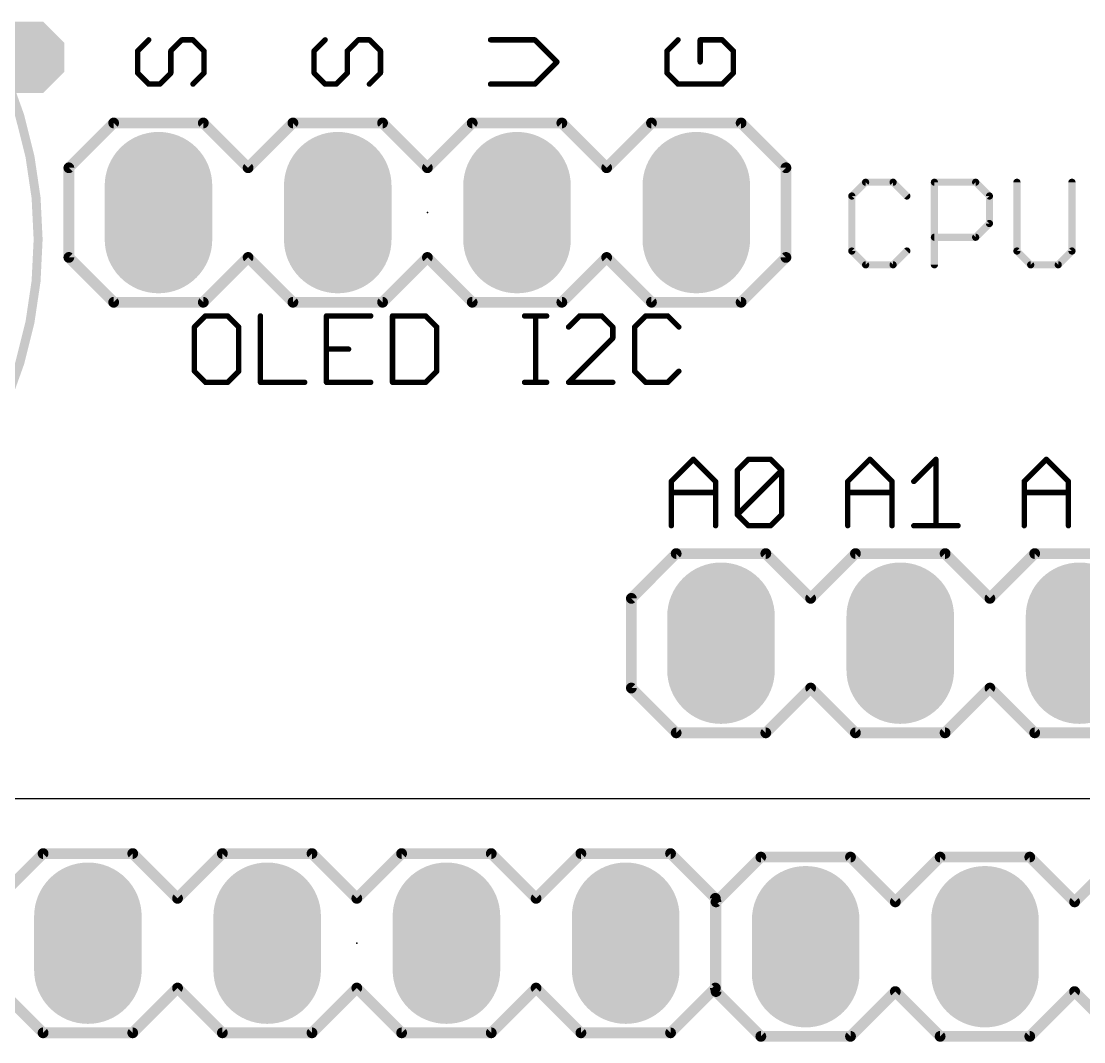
# Model space of a CAD drawing. Extents: x -10 to 70, y -21 to 116.
# Drawn here: x 19.4 to 34.45, y 47.05 to 61.51 of the extents above; entities that cross this region are included whole.
import ezdxf

# ---------------------------------------------------------------- set-up
doc = ezdxf.new("R2010")
doc.units = 0
for name, color, linetype in [('17', 82, 'CONTINUOUS'), ('18', 82, 'CONTINUOUS'), ('21', 253, 'CONTINUOUS'), ('23', 7, 'CONTINUOUS')]:
    doc.layers.add(name, color=color, linetype=linetype)

# ---------------------------------------------------------------- blocks, each defined once
blk = doc.blocks.new('LONGP50')
at = {"const_width": 1}
blk.add_lwpolyline([(-0.25, 0), (0.25, 0)], dxfattribs=at)
at = {"const_width": 0.5}
for points in [[(-0.25, 0.25, 1), (-0.25, -0.25)], [(0.25, -0.25, 1), (0.25, 0.25)]]:
    blk.add_lwpolyline(points, format="xyb", dxfattribs=at)
blk = doc.blocks.new('OCTAGONV')
at = {"const_width": 0.5}
blk.add_lwpolyline([(-0.25, -0.1036), (-0.25, 0.1036), (-0.1036, 0.25), (0.1036, 0.25), (0.25, 0.1036), (0.25, -0.1036), (0.1036, -0.25), (-0.1036, -0.25), (-0.25, -0.1036), (-0.25, 0.1036)], dxfattribs=at)

msp = doc.modelspace()

# ---------------------------------------------------------------- linework, layer by layer
at = {"layer": '21'}
msp.add_line((0.2, 50.5), (50.2, 50.5), dxfattribs=at)
for points, const_width in [([(13.614, 52.3992, 1), (13.614, 64.4408, 1), (13.614, 52.3992)], 0.127), ([(21.215, 61.2341, 1), (21.1881, 61.2611)], 0.0381), ([(21.6719, 61.2667, 1), (21.6719, 61.2286)], 0.0381), ([(21.6853, 61.2341, 1), (21.6584, 61.2611)], 0.0381), ([(21.8421, 61.2611, 1), (21.8152, 61.2341)], 0.0381), ([(21.8286, 61.2286, 1), (21.8286, 61.2667)], 0.0381), ([(23.715, 61.2341, 1), (23.6881, 61.2611)], 0.0381), ([(24.1719, 61.2667, 1), (24.1719, 61.2286)], 0.0381), ([(24.1853, 61.2341, 1), (24.1584, 61.2611)], 0.0381), ([(24.3421, 61.2611, 1), (24.3152, 61.2341)], 0.0381), ([(24.3286, 61.2286, 1), (24.3286, 61.2667)], 0.0381), ([(26.0448, 61.2667, 1), (26.0448, 61.2286)], 0.0381), ([(26.6853, 61.2611, 1), (26.6584, 61.2341)], 0.0381), ([(26.6719, 61.2286, 1), (26.6719, 61.2667)], 0.0381), ([(28.715, 61.2341, 1), (28.6881, 61.2611)], 0.0381), ([(29.0151, 61.2667, 1), (29.0151, 61.2286)], 0.0381), ([(29.0342, 61.2476, 1), (28.9961, 61.2476)], 0.0381), ([(29.3421, 61.2611, 1), (29.3152, 61.2341)], 0.0381), ([(29.3286, 61.2286, 1), (29.3286, 61.2667)], 0.0381), ([(21.0638, 61.0908, 1), (21.0257, 61.0908)], 0.0381), ([(21.0313, 61.1043, 1), (21.0583, 61.0774)], 0.0381), ([(21.5342, 61.0908, 1), (21.4961, 61.0908)], 0.0381), ([(21.5016, 61.1043, 1), (21.5286, 61.0774)], 0.0381), ([(22.0045, 61.0908, 1), (21.9664, 61.0908)], 0.0381), ([(21.9719, 61.0774, 1), (21.9989, 61.1043)], 0.0381), ([(23.5638, 61.0908, 1), (23.5257, 61.0908)], 0.0381), ([(23.5313, 61.1043, 1), (23.5583, 61.0774)], 0.0381), ([(24.0342, 61.0908, 1), (23.9961, 61.0908)], 0.0381), ([(24.0016, 61.1043, 1), (24.0286, 61.0774)], 0.0381), ([(24.5045, 61.0908, 1), (24.4664, 61.0908)], 0.0381), ([(24.4719, 61.0774, 1), (24.4989, 61.1043)], 0.0381), ([(28.5638, 61.0908, 1), (28.5257, 61.0908)], 0.0381), ([(28.5313, 61.1043, 1), (28.5583, 61.0774)], 0.0381), ([(29.5045, 61.0908, 1), (29.4664, 61.0908)], 0.0381), ([(29.4719, 61.0774, 1), (29.4989, 61.1043)], 0.0381), ([(26.9989, 60.9206, 1), (26.9719, 60.9475)], 0.0381), ([(26.9719, 60.9206, 1), (26.9989, 60.9475)], 0.0381), ([(28.9961, 60.9341, 1), (29.0342, 60.9341)], 0.0381), ([(21.0583, 60.7908, 1), (21.0313, 60.7638)], 0.0381), ([(21.0257, 60.7773, 1), (21.0638, 60.7773)], 0.0381), ([(21.4961, 60.7773, 1), (21.5342, 60.7773)], 0.0381), ([(21.5286, 60.7638, 1), (21.5016, 60.7908)], 0.0381), ([(21.9664, 60.7773, 1), (22.0045, 60.7773)], 0.0381), ([(21.9989, 60.7638, 1), (21.9719, 60.7908)], 0.0381), ([(23.5583, 60.7908, 1), (23.5313, 60.7638)], 0.0381), ([(23.5257, 60.7773, 1), (23.5638, 60.7773)], 0.0381), ([(23.9961, 60.7773, 1), (24.0342, 60.7773)], 0.0381), ([(24.0286, 60.7638, 1), (24.0016, 60.7908)], 0.0381), ([(24.4664, 60.7773, 1), (24.5045, 60.7773)], 0.0381), ([(24.4989, 60.7638, 1), (24.4719, 60.7908)], 0.0381), ([(28.5583, 60.7908, 1), (28.5313, 60.7638)], 0.0381), ([(28.5257, 60.7773, 1), (28.5638, 60.7773)], 0.0381), ([(29.4664, 60.7773, 1), (29.5045, 60.7773)], 0.0381), ([(29.4989, 60.7638, 1), (29.4719, 60.7908)], 0.0381), ([(21.2016, 60.6396, 1), (21.2016, 60.6015)], 0.0381), ([(21.1881, 60.6071, 1), (21.215, 60.634)], 0.0381), ([(21.3449, 60.634, 1), (21.3718, 60.6071)], 0.0381), ([(21.3583, 60.6015, 1), (21.3583, 60.6396)], 0.0381), ([(21.8152, 60.634, 1), (21.8421, 60.6071)], 0.0381), ([(23.7016, 60.6396, 1), (23.7016, 60.6015)], 0.0381), ([(23.6881, 60.6071, 1), (23.715, 60.634)], 0.0381), ([(23.8449, 60.634, 1), (23.8718, 60.6071)], 0.0381), ([(23.8583, 60.6015, 1), (23.8583, 60.6396)], 0.0381), ([(24.3152, 60.634, 1), (24.3421, 60.6071)], 0.0381), ([(26.0448, 60.6396, 1), (26.0448, 60.6015)], 0.0381), ([(26.6584, 60.634, 1), (26.6853, 60.6071)], 0.0381), ([(26.6719, 60.6015, 1), (26.6719, 60.6396)], 0.0381), ([(28.7016, 60.6396, 1), (28.7016, 60.6015)], 0.0381), ([(28.6881, 60.6071, 1), (28.715, 60.634)], 0.0381), ([(29.3152, 60.634, 1), (29.3421, 60.6071)], 0.0381), ([(29.3286, 60.6015, 1), (29.3286, 60.6396)], 0.0381), ([(20.705, 60.1081, 1), (20.705, 60.0319)], 0.0762), ([(20.7319, 60.0431, 1), (20.6781, 60.0969)], 0.0762), ([(22.0019, 60.0969, 1), (21.9481, 60.0431)], 0.0762), ([(21.975, 60.0319, 1), (21.975, 60.1081)], 0.0762), ([(23.245, 60.1081, 1), (23.245, 60.0319)], 0.0762), ([(23.2719, 60.0431, 1), (23.2181, 60.0969)], 0.0762), ([(24.5419, 60.0969, 1), (24.4881, 60.0431)], 0.0762), ([(24.515, 60.0319, 1), (24.515, 60.1081)], 0.0762), ([(25.785, 60.1081, 1), (25.785, 60.0319)], 0.0762), ([(25.8119, 60.0431, 1), (25.7581, 60.0969)], 0.0762), ([(27.0819, 60.0969, 1), (27.0281, 60.0431)], 0.0762), ([(27.055, 60.0319, 1), (27.055, 60.1081)], 0.0762), ([(28.325, 60.1081, 1), (28.325, 60.0319)], 0.0762), ([(28.3519, 60.0431, 1), (28.2981, 60.0969)], 0.0762), ([(29.6219, 60.0969, 1), (29.5681, 60.0431)], 0.0762), ([(29.595, 60.0319, 1), (29.595, 60.1081)], 0.0762), ([(20.1081, 59.435, 1), (20.0319, 59.435)], 0.0762), ([(20.0431, 59.4619, 1), (20.0969, 59.4081)], 0.0762), ([(22.5831, 59.4619, 1), (22.6369, 59.4081)], 0.0762), ([(22.5831, 59.4081, 1), (22.6369, 59.4619)], 0.0762), ([(25.1231, 59.4619, 1), (25.1769, 59.4081)], 0.0762), ([(25.1231, 59.4081, 1), (25.1769, 59.4619)], 0.0762), ([(27.6631, 59.4619, 1), (27.7169, 59.4081)], 0.0762), ([(27.6631, 59.4081, 1), (27.7169, 59.4619)], 0.0762), ([(30.2681, 59.435, 1), (30.1919, 59.435)], 0.0762), ([(30.2031, 59.4081, 1), (30.2569, 59.4619)], 0.0762), ([(31.3592, 59.2556, 1), (31.3592, 59.2048)], 0.0508), ([(31.3772, 59.2122, 1), (31.3412, 59.2482)], 0.0508), ([(31.767, 59.2482, 1), (31.731, 59.2122)], 0.0508), ([(31.749, 59.2048, 1), (31.749, 59.2556)], 0.0508), ([(32.3591, 59.2302, 1), (32.3083, 59.2302)], 0.0508), ([(32.3337, 59.2556, 1), (32.3337, 59.2048)], 0.0508), ([(32.9364, 59.2482, 1), (32.9004, 59.2122)], 0.0508), ([(32.9184, 59.2048, 1), (32.9184, 59.2556)], 0.0508), ([(33.5285, 59.2302, 1), (33.4777, 59.2302)], 0.0508), ([(34.3081, 59.2302, 1), (34.2573, 59.2302)], 0.0508), ([(31.1463, 59.0533, 1), (31.1823, 59.0173)], 0.0508), ([(31.1897, 59.0353, 1), (31.1389, 59.0353)], 0.0508), ([(31.9259, 59.0173, 1), (31.9619, 59.0533)], 0.0508), ([(33.1387, 59.0353, 1), (33.0879, 59.0353)], 0.0508), ([(33.0953, 59.0173, 1), (33.1313, 59.0533)], 0.0508), ([(33.0879, 58.6455, 1), (33.1387, 58.6455)], 0.0508), ([(33.1313, 58.6275, 1), (33.0953, 58.6635)], 0.0508), ([(32.3337, 58.476, 1), (32.3337, 58.4252)], 0.0508), ([(32.9004, 58.4686, 1), (32.9364, 58.4326)], 0.0508), ([(32.9184, 58.4252, 1), (32.9184, 58.476)], 0.0508), ([(31.1823, 58.2737, 1), (31.1463, 58.2377)], 0.0508), ([(31.1389, 58.2557, 1), (31.1897, 58.2557)], 0.0508), ([(31.9619, 58.2377, 1), (31.9259, 58.2737)], 0.0508), ([(33.5211, 58.2737, 1), (33.4851, 58.2377)], 0.0508), ([(33.4777, 58.2557, 1), (33.5285, 58.2557)], 0.0508), ([(34.2573, 58.2557, 1), (34.3081, 58.2557)], 0.0508), ([(34.3007, 58.2377, 1), (34.2647, 58.2737)], 0.0508), ([(20.0319, 58.165, 1), (20.1081, 58.165)], 0.0762), ([(20.0969, 58.1919, 1), (20.0431, 58.1381)], 0.0762), ([(22.6369, 58.1919, 1), (22.5831, 58.1381)], 0.0762), ([(22.6369, 58.1381, 1), (22.5831, 58.1919)], 0.0762), ([(25.1769, 58.1919, 1), (25.1231, 58.1381)], 0.0762), ([(25.1769, 58.1381, 1), (25.1231, 58.1919)], 0.0762), ([(27.7169, 58.1919, 1), (27.6631, 58.1381)], 0.0762), ([(27.7169, 58.1381, 1), (27.6631, 58.1919)], 0.0762), ([(30.1919, 58.165, 1), (30.2681, 58.165)], 0.0762), ([(30.2569, 58.1381, 1), (30.2031, 58.1919)], 0.0762), ([(31.3592, 58.0862, 1), (31.3592, 58.0354)], 0.0508), ([(31.749, 58.0354, 1), (31.749, 58.0862)], 0.0508), ([(33.698, 58.0862, 1), (33.698, 58.0354)], 0.0508), ([(34.0878, 58.0354, 1), (34.0878, 58.0862)], 0.0508), ([(31.3412, 58.0428, 1), (31.3772, 58.0788)], 0.0508), ([(31.731, 58.0788, 1), (31.767, 58.0428)], 0.0508), ([(32.3083, 58.0608, 1), (32.3591, 58.0608)], 0.0508), ([(33.68, 58.0428, 1), (33.716, 58.0788)], 0.0508), ([(34.0698, 58.0788, 1), (34.1058, 58.0428)], 0.0508), ([(20.705, 57.5681, 1), (20.705, 57.4919)], 0.0762), ([(20.6781, 57.5031, 1), (20.7319, 57.5569)], 0.0762), ([(21.9481, 57.5569, 1), (22.0019, 57.5031)], 0.0762), ([(21.975, 57.4919, 1), (21.975, 57.5681)], 0.0762), ([(23.245, 57.5681, 1), (23.245, 57.4919)], 0.0762), ([(23.2181, 57.5031, 1), (23.2719, 57.5569)], 0.0762), ([(24.4881, 57.5569, 1), (24.5419, 57.5031)], 0.0762), ([(24.515, 57.4919, 1), (24.515, 57.5681)], 0.0762), ([(25.785, 57.5681, 1), (25.785, 57.4919)], 0.0762), ([(25.7581, 57.5031, 1), (25.8119, 57.5569)], 0.0762), ([(27.0281, 57.5569, 1), (27.0819, 57.5031)], 0.0762), ([(27.055, 57.4919, 1), (27.055, 57.5681)], 0.0762), ([(28.325, 57.5681, 1), (28.325, 57.4919)], 0.0762), ([(28.2981, 57.5031, 1), (28.3519, 57.5569)], 0.0762), ([(29.5681, 57.5569, 1), (29.6219, 57.5031)], 0.0762), ([(29.595, 57.4919, 1), (29.595, 57.5681)], 0.0762), ([(22.0059, 57.3553, 1), (22.0059, 57.3172)], 0.0381), ([(22.0193, 57.3227, 1), (21.9924, 57.3497)], 0.0381), ([(22.3329, 57.3497, 1), (22.3059, 57.3227)], 0.0381), ([(22.3194, 57.3172, 1), (22.3194, 57.3553)], 0.0381), ([(22.8037, 57.3362, 1), (22.7656, 57.3362)], 0.0381), ([(23.7201, 57.3553, 1), (23.7201, 57.3172)], 0.0381), ([(23.7392, 57.3362, 1), (23.7011, 57.3362)], 0.0381), ([(24.3472, 57.3172, 1), (24.3472, 57.3553)], 0.0381), ([(24.6747, 57.3362, 1), (24.6366, 57.3362)], 0.0381), ([(24.6557, 57.3553, 1), (24.6557, 57.3172)], 0.0381), ([(25.1394, 57.3497, 1), (25.1125, 57.3227)], 0.0381), ([(25.126, 57.3172, 1), (25.126, 57.3553)], 0.0381), ([(26.5267, 57.3553, 1), (26.5267, 57.3172)], 0.0381), ([(26.7025, 57.3362, 1), (26.6644, 57.3362)], 0.0381), ([(26.8402, 57.3172, 1), (26.8402, 57.3553)], 0.0381), ([(27.3071, 57.3553, 1), (27.3071, 57.3172)], 0.0381), ([(27.3206, 57.3227, 1), (27.2937, 57.3497)], 0.0381), ([(27.6341, 57.3497, 1), (27.6072, 57.3227)], 0.0381), ([(27.6207, 57.3172, 1), (27.6207, 57.3553)], 0.0381), ([(28.2427, 57.3553, 1), (28.2427, 57.3172)], 0.0381), ([(28.2561, 57.3227, 1), (28.2292, 57.3497)], 0.0381), ([(28.5697, 57.3497, 1), (28.5427, 57.3227)], 0.0381), ([(28.5562, 57.3172, 1), (28.5562, 57.3553)], 0.0381), ([(21.8681, 57.1794, 1), (21.83, 57.1794)], 0.0381), ([(21.8356, 57.1929, 1), (21.8626, 57.166)], 0.0381), ([(22.4952, 57.1794, 1), (22.4571, 57.1794)], 0.0381), ([(22.4627, 57.166, 1), (22.4896, 57.1929)], 0.0381), ([(25.3018, 57.1794, 1), (25.2637, 57.1794)], 0.0381), ([(25.2693, 57.166, 1), (25.2962, 57.1929)], 0.0381), ([(27.1369, 57.1929, 1), (27.1638, 57.166)], 0.0381), ([(27.7965, 57.1794, 1), (27.7584, 57.1794)], 0.0381), ([(27.764, 57.166, 1), (27.7909, 57.1929)], 0.0381), ([(28.1049, 57.1794, 1), (28.0668, 57.1794)], 0.0381), ([(28.0724, 57.1929, 1), (28.0994, 57.166)], 0.0381), ([(28.6995, 57.166, 1), (28.7264, 57.1929)], 0.0381), ([(27.7909, 57.0092, 1), (27.764, 57.0361)], 0.0381), ([(27.7584, 57.0227, 1), (27.7965, 57.0227)], 0.0381), ([(23.7201, 56.885, 1), (23.7201, 56.8469)], 0.0381), ([(24.0337, 56.8469, 1), (24.0337, 56.885)], 0.0381), ([(21.83, 56.5524, 1), (21.8681, 56.5524)], 0.0381), ([(21.8626, 56.5658, 1), (21.8356, 56.5389)], 0.0381), ([(22.4571, 56.5524, 1), (22.4952, 56.5524)], 0.0381), ([(22.4896, 56.5389, 1), (22.4627, 56.5658)], 0.0381), ([(25.2637, 56.5524, 1), (25.3018, 56.5524)], 0.0381), ([(25.2962, 56.5389, 1), (25.2693, 56.5658)], 0.0381), ([(28.0994, 56.5658, 1), (28.0724, 56.5389)], 0.0381), ([(28.0668, 56.5524, 1), (28.1049, 56.5524)], 0.0381), ([(28.7264, 56.5389, 1), (28.6995, 56.5658)], 0.0381), ([(22.0059, 56.4147, 1), (22.0059, 56.3766)], 0.0381), ([(21.9924, 56.3821, 1), (22.0193, 56.4091)], 0.0381), ([(22.3059, 56.4091, 1), (22.3329, 56.3821)], 0.0381), ([(22.3194, 56.3766, 1), (22.3194, 56.4147)], 0.0381), ([(22.7846, 56.4147, 1), (22.7846, 56.3766)], 0.0381), ([(22.7656, 56.3956, 1), (22.8037, 56.3956)], 0.0381), ([(23.4117, 56.3766, 1), (23.4117, 56.4147)], 0.0381), ([(23.7201, 56.4147, 1), (23.7201, 56.3766)], 0.0381), ([(23.7011, 56.3956, 1), (23.7392, 56.3956)], 0.0381), ([(24.3472, 56.3766, 1), (24.3472, 56.4147)], 0.0381), ([(24.6557, 56.4147, 1), (24.6557, 56.3766)], 0.0381), ([(24.6366, 56.3956, 1), (24.6747, 56.3956)], 0.0381), ([(25.1125, 56.4091, 1), (25.1394, 56.3821)], 0.0381), ([(25.126, 56.3766, 1), (25.126, 56.4147)], 0.0381), ([(26.5267, 56.4147, 1), (26.5267, 56.3766)], 0.0381), ([(26.6644, 56.3956, 1), (26.7025, 56.3956)], 0.0381), ([(26.8402, 56.3766, 1), (26.8402, 56.4147)], 0.0381), ([(27.1369, 56.4091, 1), (27.1638, 56.3821)], 0.0381), ([(27.1504, 56.4147, 1), (27.1504, 56.3766)], 0.0381), ([(27.7774, 56.3766, 1), (27.7774, 56.4147)], 0.0381), ([(28.2427, 56.4147, 1), (28.2427, 56.3766)], 0.0381), ([(28.2292, 56.3821, 1), (28.2561, 56.4091)], 0.0381), ([(28.5427, 56.4091, 1), (28.5697, 56.3821)], 0.0381), ([(28.5562, 56.3766, 1), (28.5562, 56.4147)], 0.0381), ([(28.9331, 55.3187, 1), (28.9061, 55.2917)], 0.0381), ([(28.9331, 55.2917, 1), (28.9061, 55.3187)], 0.0381), ([(29.6983, 55.3243, 1), (29.6983, 55.2862)], 0.0381), ([(29.7118, 55.2917, 1), (29.6849, 55.3187)], 0.0381), ([(30.0254, 55.3187, 1), (29.9984, 55.2917)], 0.0381), ([(30.0119, 55.2862, 1), (30.0119, 55.3243)], 0.0381), ([(31.4331, 55.3187, 1), (31.4061, 55.2917)], 0.0381), ([(31.4331, 55.2917, 1), (31.4061, 55.3187)], 0.0381), ([(32.3742, 55.3052, 1), (32.3361, 55.3052)], 0.0381), ([(32.3686, 55.2917, 1), (32.3416, 55.3187)], 0.0381), ([(33.9331, 55.3187, 1), (33.9061, 55.2917)], 0.0381), ([(33.9331, 55.2917, 1), (33.9061, 55.3187)], 0.0381), ([(29.5606, 55.1484, 1), (29.5225, 55.1484)], 0.0381), ([(29.5281, 55.1619, 1), (29.5551, 55.135)], 0.0381), ([(30.1877, 55.1484, 1), (30.1496, 55.1484)], 0.0381), ([(30.1821, 55.135, 1), (30.1552, 55.1619)], 0.0381), ([(30.1552, 55.135, 1), (30.1821, 55.1619)], 0.0381), ([(28.6251, 54.9917, 1), (28.587, 54.9917)], 0.0381), ([(28.5926, 55.0051, 1), (28.6195, 54.9782)], 0.0381), ([(29.2522, 54.9917, 1), (29.2141, 54.9917)], 0.0381), ([(29.2197, 54.9782, 1), (29.2466, 55.0051)], 0.0381), ([(31.1251, 54.9917, 1), (31.087, 54.9917)], 0.0381), ([(31.0926, 55.0051, 1), (31.1195, 54.9782)], 0.0381), ([(31.7522, 54.9917, 1), (31.7141, 54.9917)], 0.0381), ([(31.7197, 54.9782, 1), (31.7466, 55.0051)], 0.0381), ([(32.0281, 55.0051, 1), (32.0551, 54.9782)], 0.0381), ([(33.6251, 54.9917, 1), (33.587, 54.9917)], 0.0381), ([(33.5926, 55.0051, 1), (33.6195, 54.9782)], 0.0381), ([(34.2522, 54.9917, 1), (34.2141, 54.9917)], 0.0381), ([(34.2197, 54.9782, 1), (34.2466, 55.0051)], 0.0381), ([(28.6061, 54.854, 1), (28.6061, 54.8159)], 0.0381), ([(29.2331, 54.8159, 1), (29.2331, 54.854)], 0.0381), ([(31.1061, 54.854, 1), (31.1061, 54.8159)], 0.0381), ([(31.7331, 54.8159, 1), (31.7331, 54.854)], 0.0381), ([(33.6061, 54.854, 1), (33.6061, 54.8159)], 0.0381), ([(34.2331, 54.8159, 1), (34.2331, 54.854)], 0.0381), ([(29.5551, 54.5348, 1), (29.5281, 54.5079)], 0.0381), ([(29.5281, 54.5348, 1), (29.5551, 54.5079)], 0.0381), ([(29.5225, 54.5214, 1), (29.5606, 54.5214)], 0.0381), ([(30.1496, 54.5214, 1), (30.1877, 54.5214)], 0.0381), ([(30.1821, 54.5079, 1), (30.1552, 54.5348)], 0.0381), ([(28.587, 54.3646, 1), (28.6251, 54.3646)], 0.0381), ([(29.2141, 54.3646, 1), (29.2522, 54.3646)], 0.0381), ([(29.6983, 54.3837, 1), (29.6983, 54.3456)], 0.0381), ([(29.6849, 54.3511, 1), (29.7118, 54.3781)], 0.0381), ([(29.9984, 54.3781, 1), (30.0254, 54.3511)], 0.0381), ([(30.0119, 54.3456, 1), (30.0119, 54.3837)], 0.0381), ([(31.087, 54.3646, 1), (31.1251, 54.3646)], 0.0381), ([(31.7141, 54.3646, 1), (31.7522, 54.3646)], 0.0381), ([(32.0416, 54.3837, 1), (32.0416, 54.3456)], 0.0381), ([(32.3361, 54.3646, 1), (32.3742, 54.3646)], 0.0381), ([(32.6686, 54.3456, 1), (32.6686, 54.3837)], 0.0381), ([(33.587, 54.3646, 1), (33.6251, 54.3646)], 0.0381), ([(34.2141, 54.3646, 1), (34.2522, 54.3646)], 0.0381), ([(28.675, 54.0081, 1), (28.675, 53.9319)], 0.0762), ([(28.7019, 53.9431, 1), (28.6481, 53.9969)], 0.0762), ([(29.9719, 53.9969, 1), (29.9181, 53.9431)], 0.0762), ([(29.945, 53.9319, 1), (29.945, 54.0081)], 0.0762), ([(31.215, 54.0081, 1), (31.215, 53.9319)], 0.0762), ([(31.2419, 53.9431, 1), (31.1881, 53.9969)], 0.0762), ([(32.5119, 53.9969, 1), (32.4581, 53.9431)], 0.0762), ([(32.485, 53.9319, 1), (32.485, 54.0081)], 0.0762), ([(33.755, 54.0081, 1), (33.755, 53.9319)], 0.0762), ([(33.7819, 53.9431, 1), (33.7281, 53.9969)], 0.0762), ([(28.0781, 53.335, 1), (28.0019, 53.335)], 0.0762), ([(28.0131, 53.3619, 1), (28.0669, 53.3081)], 0.0762), ([(30.5531, 53.3619, 1), (30.6069, 53.3081)], 0.0762), ([(30.5531, 53.3081, 1), (30.6069, 53.3619)], 0.0762), ([(33.0931, 53.3619, 1), (33.1469, 53.3081)], 0.0762), ([(33.0931, 53.3081, 1), (33.1469, 53.3619)], 0.0762), ([(28.0019, 52.065, 1), (28.0781, 52.065)], 0.0762), ([(28.0669, 52.0919, 1), (28.0131, 52.0381)], 0.0762), ([(30.6069, 52.0919, 1), (30.5531, 52.0381)], 0.0762), ([(30.6069, 52.0381, 1), (30.5531, 52.0919)], 0.0762), ([(33.1469, 52.0919, 1), (33.0931, 52.0381)], 0.0762), ([(33.1469, 52.0381, 1), (33.0931, 52.0919)], 0.0762), ([(28.675, 51.4681, 1), (28.675, 51.3919)], 0.0762), ([(28.6481, 51.4031, 1), (28.7019, 51.4569)], 0.0762), ([(29.9181, 51.4569, 1), (29.9719, 51.4031)], 0.0762), ([(29.945, 51.3919, 1), (29.945, 51.4681)], 0.0762), ([(31.215, 51.4681, 1), (31.215, 51.3919)], 0.0762), ([(31.1881, 51.4031, 1), (31.2419, 51.4569)], 0.0762), ([(32.4581, 51.4569, 1), (32.5119, 51.4031)], 0.0762), ([(32.485, 51.3919, 1), (32.485, 51.4681)], 0.0762), ([(33.755, 51.4681, 1), (33.755, 51.3919)], 0.0762), ([(33.7281, 51.4031, 1), (33.7819, 51.4569)], 0.0762), ([(19.705, 49.7581, 1), (19.705, 49.6819)], 0.0762), ([(19.7319, 49.6931, 1), (19.6781, 49.7469)], 0.0762), ([(21.0019, 49.7469, 1), (20.9481, 49.6931)], 0.0762), ([(20.975, 49.6819, 1), (20.975, 49.7581)], 0.0762), ([(22.245, 49.7581, 1), (22.245, 49.6819)], 0.0762), ([(22.2719, 49.6931, 1), (22.2181, 49.7469)], 0.0762), ([(23.5419, 49.7469, 1), (23.4881, 49.6931)], 0.0762), ([(23.515, 49.6819, 1), (23.515, 49.7581)], 0.0762), ([(24.785, 49.7581, 1), (24.785, 49.6819)], 0.0762), ([(24.8119, 49.6931, 1), (24.7581, 49.7469)], 0.0762), ([(26.0819, 49.7469, 1), (26.0281, 49.6931)], 0.0762), ([(26.055, 49.6819, 1), (26.055, 49.7581)], 0.0762), ([(27.325, 49.7581, 1), (27.325, 49.6819)], 0.0762), ([(27.3519, 49.6931, 1), (27.2981, 49.7469)], 0.0762), ([(28.6219, 49.7469, 1), (28.5681, 49.6931)], 0.0762), ([(28.595, 49.6819, 1), (28.595, 49.7581)], 0.0762), ([(29.875, 49.7081, 1), (29.875, 49.6319)], 0.0762), ([(29.9019, 49.6431, 1), (29.8481, 49.6969)], 0.0762), ([(31.1719, 49.6969, 1), (31.1181, 49.6431)], 0.0762), ([(31.145, 49.6319, 1), (31.145, 49.7081)], 0.0762), ([(32.415, 49.7081, 1), (32.415, 49.6319)], 0.0762), ([(32.4419, 49.6431, 1), (32.3881, 49.6969)], 0.0762), ([(33.7119, 49.6969, 1), (33.6581, 49.6431)], 0.0762), ([(33.685, 49.6319, 1), (33.685, 49.7081)], 0.0762), ([(21.5831, 49.1119, 1), (21.6369, 49.0581)], 0.0762), ([(21.5831, 49.0581, 1), (21.6369, 49.1119)], 0.0762), ([(24.1231, 49.1119, 1), (24.1769, 49.0581)], 0.0762), ([(24.1231, 49.0581, 1), (24.1769, 49.1119)], 0.0762), ([(26.6631, 49.1119, 1), (26.7169, 49.0581)], 0.0762), ([(26.6631, 49.0581, 1), (26.7169, 49.1119)], 0.0762), ([(29.2681, 49.085, 1), (29.1919, 49.085)], 0.0762), ([(29.2781, 49.035, 1), (29.2019, 49.035)], 0.0762), ([(29.2131, 49.0619, 1), (29.2669, 49.0081)], 0.0762), ([(29.2031, 49.0581, 1), (29.2569, 49.1119)], 0.0762), ([(31.7531, 49.0619, 1), (31.8069, 49.0081)], 0.0762), ([(31.7531, 49.0081, 1), (31.8069, 49.0619)], 0.0762), ([(34.2931, 49.0619, 1), (34.3469, 49.0081)], 0.0762), ([(34.2931, 49.0081, 1), (34.3469, 49.0619)], 0.0762), ([(21.6369, 47.8419, 1), (21.5831, 47.7881)], 0.0762), ([(21.6369, 47.7881, 1), (21.5831, 47.8419)], 0.0762), ([(24.1769, 47.8419, 1), (24.1231, 47.7881)], 0.0762), ([(24.1769, 47.7881, 1), (24.1231, 47.8419)], 0.0762), ([(26.7169, 47.8419, 1), (26.6631, 47.7881)], 0.0762), ([(26.7169, 47.7881, 1), (26.6631, 47.8419)], 0.0762), ([(29.2569, 47.7881, 1), (29.2031, 47.8419)], 0.0762), ([(29.1919, 47.815, 1), (29.2681, 47.815)], 0.0762), ([(29.2019, 47.765, 1), (29.2781, 47.765)], 0.0762), ([(29.2669, 47.7919, 1), (29.2131, 47.7381)], 0.0762), ([(31.8069, 47.7919, 1), (31.7531, 47.7381)], 0.0762), ([(31.8069, 47.7381, 1), (31.7531, 47.7919)], 0.0762), ([(34.3469, 47.7919, 1), (34.2931, 47.7381)], 0.0762), ([(34.3469, 47.7381, 1), (34.2931, 47.7919)], 0.0762), ([(19.705, 47.2181, 1), (19.705, 47.1419)], 0.0762), ([(19.6781, 47.1531, 1), (19.7319, 47.2069)], 0.0762), ([(20.9481, 47.2069, 1), (21.0019, 47.1531)], 0.0762), ([(20.975, 47.1419, 1), (20.975, 47.2181)], 0.0762), ([(22.245, 47.2181, 1), (22.245, 47.1419)], 0.0762), ([(22.2181, 47.1531, 1), (22.2719, 47.2069)], 0.0762), ([(23.4881, 47.2069, 1), (23.5419, 47.1531)], 0.0762), ([(23.515, 47.1419, 1), (23.515, 47.2181)], 0.0762), ([(24.785, 47.2181, 1), (24.785, 47.1419)], 0.0762), ([(24.7581, 47.1531, 1), (24.8119, 47.2069)], 0.0762), ([(26.0281, 47.2069, 1), (26.0819, 47.1531)], 0.0762), ([(26.055, 47.1419, 1), (26.055, 47.2181)], 0.0762), ([(27.325, 47.2181, 1), (27.325, 47.1419)], 0.0762), ([(27.2981, 47.1531, 1), (27.3519, 47.2069)], 0.0762), ([(28.5681, 47.2069, 1), (28.6219, 47.1531)], 0.0762), ([(28.595, 47.1419, 1), (28.595, 47.2181)], 0.0762), ([(29.875, 47.1681, 1), (29.875, 47.0919)], 0.0762), ([(29.8481, 47.1031, 1), (29.9019, 47.1569)], 0.0762), ([(31.1181, 47.1569, 1), (31.1719, 47.1031)], 0.0762), ([(31.145, 47.0919, 1), (31.145, 47.1681)], 0.0762), ([(32.415, 47.1681, 1), (32.415, 47.0919)], 0.0762), ([(32.3881, 47.1031, 1), (32.4419, 47.1569)], 0.0762), ([(33.6581, 47.1569, 1), (33.7119, 47.1031)], 0.0762), ([(33.685, 47.0919, 1), (33.685, 47.1681)], 0.0762)]:
    msp.add_lwpolyline(points, format="xyb", dxfattribs=dict(at, const_width=const_width))
for points, const_width in [([(21.2016, 61.2476), (21.0448, 61.0908)], 0.0762), ([(21.5151, 61.0908), (21.6719, 61.2476)], 0.0762), ([(21.6719, 61.2476), (21.8286, 61.2476)], 0.0762), ([(21.8286, 61.2476), (21.9854, 61.0908)], 0.0762), ([(23.7016, 61.2476), (23.5448, 61.0908)], 0.0762), ([(24.0151, 61.0908), (24.1719, 61.2476)], 0.0762), ([(24.1719, 61.2476), (24.3286, 61.2476)], 0.0762), ([(24.3286, 61.2476), (24.4854, 61.0908)], 0.0762), ([(26.6719, 61.2476), (26.0448, 61.2476)], 0.0762), ([(26.9854, 60.9341), (26.6719, 61.2476)], 0.0762), ([(28.7016, 61.2476), (28.5448, 61.0908)], 0.0762), ([(29.3286, 61.2476), (29.0151, 61.2476)], 0.0762), ([(29.0151, 61.2476), (29.0151, 60.9341)], 0.0762), ([(29.4854, 61.0908), (29.3286, 61.2476)], 0.0762), ([(21.0448, 61.0908), (21.0448, 60.7773)], 0.0762), ([(21.5151, 60.7773), (21.5151, 61.0908)], 0.0762), ([(21.9854, 61.0908), (21.9854, 60.7773)], 0.0762), ([(23.5448, 61.0908), (23.5448, 60.7773)], 0.0762), ([(24.0151, 60.7773), (24.0151, 61.0908)], 0.0762), ([(24.4854, 61.0908), (24.4854, 60.7773)], 0.0762), ([(28.5448, 61.0908), (28.5448, 60.7773)], 0.0762), ([(29.4854, 60.7773), (29.4854, 61.0908)], 0.0762), ([(26.6719, 60.6205), (26.9854, 60.9341)], 0.0762), ([(21.0448, 60.7773), (21.2016, 60.6205)], 0.0762), ([(21.3583, 60.6205), (21.5151, 60.7773)], 0.0762), ([(21.9854, 60.7773), (21.8286, 60.6205)], 0.0762), ([(23.5448, 60.7773), (23.7016, 60.6205)], 0.0762), ([(23.8583, 60.6205), (24.0151, 60.7773)], 0.0762), ([(24.4854, 60.7773), (24.3286, 60.6205)], 0.0762), ([(28.5448, 60.7773), (28.7016, 60.6205)], 0.0762), ([(29.3286, 60.6205), (29.4854, 60.7773)], 0.0762), ([(21.2016, 60.6205), (21.3583, 60.6205)], 0.0762), ([(23.7016, 60.6205), (23.8583, 60.6205)], 0.0762), ([(26.0448, 60.6205), (26.6719, 60.6205)], 0.0762), ([(28.7016, 60.6205), (29.3286, 60.6205)], 0.0762), ([(20.07, 59.435), (20.705, 60.07)], 0.1524), ([(20.705, 60.07), (21.975, 60.07)], 0.1524), ([(22.61, 59.435), (21.975, 60.07)], 0.1524), ([(22.61, 59.435), (23.245, 60.07)], 0.1524), ([(23.245, 60.07), (24.515, 60.07)], 0.1524), ([(24.515, 60.07), (25.15, 59.435)], 0.1524), ([(25.15, 59.435), (25.785, 60.07)], 0.1524), ([(25.785, 60.07), (27.055, 60.07)], 0.1524), ([(27.055, 60.07), (27.69, 59.435)], 0.1524), ([(27.69, 59.435), (28.325, 60.07)], 0.1524), ([(28.325, 60.07), (29.595, 60.07)], 0.1524), ([(30.23, 59.435), (29.595, 60.07)], 0.1524), ([(20.07, 58.165), (20.07, 59.435)], 0.1524), ([(30.23, 58.165), (30.23, 59.435)], 0.1524), ([(31.3592, 59.2302), (31.1643, 59.0353)], 0.1016), ([(31.749, 59.2302), (31.3592, 59.2302)], 0.1016), ([(31.9439, 59.0353), (31.749, 59.2302)], 0.1016), ([(32.3337, 58.0608), (32.3337, 59.2302)], 0.1016), ([(32.3337, 59.2302), (32.9184, 59.2302)], 0.1016), ([(32.9184, 59.2302), (33.1133, 59.0353)], 0.1016), ([(33.5031, 59.2302), (33.5031, 58.2557)], 0.1016), ([(34.2827, 58.2557), (34.2827, 59.2302)], 0.1016), ([(31.1643, 59.0353), (31.1643, 58.2557)], 0.1016), ([(33.1133, 59.0353), (33.1133, 58.6455)], 0.1016), ([(33.1133, 58.6455), (32.9184, 58.4506)], 0.1016), ([(32.9184, 58.4506), (32.3337, 58.4506)], 0.1016), ([(31.1643, 58.2557), (31.3592, 58.0608)], 0.1016), ([(31.749, 58.0608), (31.9439, 58.2557)], 0.1016), ([(33.5031, 58.2557), (33.698, 58.0608)], 0.1016), ([(34.0878, 58.0608), (34.2827, 58.2557)], 0.1016), ([(20.705, 57.53), (20.07, 58.165)], 0.1524), ([(21.975, 57.53), (22.61, 58.165)], 0.1524), ([(23.245, 57.53), (22.61, 58.165)], 0.1524), ([(25.15, 58.165), (24.515, 57.53)], 0.1524), ([(25.785, 57.53), (25.15, 58.165)], 0.1524), ([(27.69, 58.165), (27.055, 57.53)], 0.1524), ([(28.325, 57.53), (27.69, 58.165)], 0.1524), ([(29.595, 57.53), (30.23, 58.165)], 0.1524), ([(31.3592, 58.0608), (31.749, 58.0608)], 0.1016), ([(33.698, 58.0608), (34.0878, 58.0608)], 0.1016), ([(21.975, 57.53), (20.705, 57.53)], 0.1524), ([(24.515, 57.53), (23.245, 57.53)], 0.1524), ([(27.055, 57.53), (25.785, 57.53)], 0.1524), ([(29.595, 57.53), (28.325, 57.53)], 0.1524), ([(22.0059, 57.3362), (21.8491, 57.1794)], 0.0762), ([(22.3194, 57.3362), (22.0059, 57.3362)], 0.0762), ([(22.4762, 57.1794), (22.3194, 57.3362)], 0.0762), ([(22.7846, 57.3362), (22.7846, 56.3956)], 0.0762), ([(24.3472, 57.3362), (23.7201, 57.3362)], 0.0762), ([(23.7201, 57.3362), (23.7201, 56.3956)], 0.0762), ([(24.6557, 57.3362), (24.6557, 56.3956)], 0.0762), ([(25.126, 57.3362), (24.6557, 57.3362)], 0.0762), ([(25.2827, 57.1794), (25.126, 57.3362)], 0.0762), ([(26.5267, 57.3362), (26.8402, 57.3362)], 0.0762), ([(26.6835, 56.3956), (26.6835, 57.3362)], 0.0762), ([(27.3071, 57.3362), (27.1504, 57.1794)], 0.0762), ([(27.6207, 57.3362), (27.3071, 57.3362)], 0.0762), ([(27.7774, 57.1794), (27.6207, 57.3362)], 0.0762), ([(28.2427, 57.3362), (28.0859, 57.1794)], 0.0762), ([(28.5562, 57.3362), (28.2427, 57.3362)], 0.0762), ([(28.713, 57.1794), (28.5562, 57.3362)], 0.0762), ([(21.8491, 57.1794), (21.8491, 56.5524)], 0.0762), ([(22.4762, 56.5524), (22.4762, 57.1794)], 0.0762), ([(25.2827, 56.5524), (25.2827, 57.1794)], 0.0762), ([(27.7774, 57.0227), (27.7774, 57.1794)], 0.0762), ([(28.0859, 57.1794), (28.0859, 56.5524)], 0.0762), ([(27.1504, 56.3956), (27.7774, 57.0227)], 0.0762), ([(23.7201, 56.8659), (24.0337, 56.8659)], 0.0762), ([(21.8491, 56.5524), (22.0059, 56.3956)], 0.0762), ([(22.3194, 56.3956), (22.4762, 56.5524)], 0.0762), ([(25.126, 56.3956), (25.2827, 56.5524)], 0.0762), ([(28.0859, 56.5524), (28.2427, 56.3956)], 0.0762), ([(28.5562, 56.3956), (28.713, 56.5524)], 0.0762), ([(22.0059, 56.3956), (22.3194, 56.3956)], 0.0762), ([(22.7846, 56.3956), (23.4117, 56.3956)], 0.0762), ([(23.7201, 56.3956), (24.3472, 56.3956)], 0.0762), ([(24.6557, 56.3956), (25.126, 56.3956)], 0.0762), ([(26.5267, 56.3956), (26.8402, 56.3956)], 0.0762), ([(27.7774, 56.3956), (27.1504, 56.3956)], 0.0762), ([(28.2427, 56.3956), (28.5562, 56.3956)], 0.0762), ([(28.6061, 54.9917), (28.9196, 55.3052)], 0.0762), ([(28.9196, 55.3052), (29.2331, 54.9917)], 0.0762), ([(29.5416, 55.1484), (29.6983, 55.3052)], 0.0762), ([(29.6983, 55.3052), (30.0119, 55.3052)], 0.0762), ([(30.0119, 55.3052), (30.1687, 55.1484)], 0.0762), ([(31.1061, 54.9917), (31.4196, 55.3052)], 0.0762), ([(31.4196, 55.3052), (31.7331, 54.9917)], 0.0762), ([(32.0416, 54.9917), (32.3551, 55.3052)], 0.0762), ([(32.3551, 55.3052), (32.3551, 54.3646)], 0.0762), ([(33.6061, 54.9917), (33.9196, 55.3052)], 0.0762), ([(33.9196, 55.3052), (34.2331, 54.9917)], 0.0762), ([(29.5416, 54.5214), (29.5416, 55.1484)], 0.0762), ([(29.5416, 54.5214), (30.1687, 55.1484)], 0.0762), ([(30.1687, 55.1484), (30.1687, 54.5214)], 0.0762), ([(28.6061, 54.3646), (28.6061, 54.9917)], 0.0762), ([(29.2331, 54.9917), (29.2331, 54.3646)], 0.0762), ([(31.1061, 54.3646), (31.1061, 54.9917)], 0.0762), ([(31.7331, 54.9917), (31.7331, 54.3646)], 0.0762), ([(33.6061, 54.3646), (33.6061, 54.9917)], 0.0762), ([(34.2331, 54.9917), (34.2331, 54.3646)], 0.0762), ([(28.6061, 54.8349), (29.2331, 54.8349)], 0.0762), ([(31.1061, 54.8349), (31.7331, 54.8349)], 0.0762), ([(33.6061, 54.8349), (34.2331, 54.8349)], 0.0762), ([(29.6983, 54.3646), (29.5416, 54.5214)], 0.0762), ([(30.1687, 54.5214), (30.0119, 54.3646)], 0.0762), ([(30.0119, 54.3646), (29.6983, 54.3646)], 0.0762), ([(32.0416, 54.3646), (32.6686, 54.3646)], 0.0762), ([(28.04, 53.335), (28.675, 53.97)], 0.1524), ([(28.675, 53.97), (29.945, 53.97)], 0.1524), ([(30.58, 53.335), (29.945, 53.97)], 0.1524), ([(30.58, 53.335), (31.215, 53.97)], 0.1524), ([(31.215, 53.97), (32.485, 53.97)], 0.1524), ([(32.485, 53.97), (33.12, 53.335)], 0.1524), ([(33.12, 53.335), (33.755, 53.97)], 0.1524), ([(33.755, 53.97), (35.025, 53.97)], 0.1524), ([(28.04, 52.065), (28.04, 53.335)], 0.1524), ([(28.675, 51.43), (28.04, 52.065)], 0.1524), ([(29.945, 51.43), (30.58, 52.065)], 0.1524), ([(31.215, 51.43), (30.58, 52.065)], 0.1524), ([(33.12, 52.065), (32.485, 51.43)], 0.1524), ([(33.755, 51.43), (33.12, 52.065)], 0.1524), ([(29.945, 51.43), (28.675, 51.43)], 0.1524), ([(32.485, 51.43), (31.215, 51.43)], 0.1524), ([(35.025, 51.43), (33.755, 51.43)], 0.1524), ([(19.07, 49.085), (19.705, 49.72)], 0.1524), ([(19.705, 49.72), (20.975, 49.72)], 0.1524), ([(21.61, 49.085), (20.975, 49.72)], 0.1524), ([(21.61, 49.085), (22.245, 49.72)], 0.1524), ([(22.245, 49.72), (23.515, 49.72)], 0.1524), ([(23.515, 49.72), (24.15, 49.085)], 0.1524), ([(24.15, 49.085), (24.785, 49.72)], 0.1524), ([(24.785, 49.72), (26.055, 49.72)], 0.1524), ([(26.055, 49.72), (26.69, 49.085)], 0.1524), ([(26.69, 49.085), (27.325, 49.72)], 0.1524), ([(27.325, 49.72), (28.595, 49.72)], 0.1524), ([(29.23, 49.085), (28.595, 49.72)], 0.1524), ([(29.24, 49.035), (29.875, 49.67)], 0.1524), ([(29.875, 49.67), (31.145, 49.67)], 0.1524), ([(31.78, 49.035), (31.145, 49.67)], 0.1524), ([(31.78, 49.035), (32.415, 49.67)], 0.1524), ([(32.415, 49.67), (33.685, 49.67)], 0.1524), ([(33.685, 49.67), (34.32, 49.035)], 0.1524), ([(34.32, 49.035), (34.955, 49.67)], 0.1524), ([(29.23, 47.815), (29.23, 49.085)], 0.1524), ([(29.24, 47.765), (29.24, 49.035)], 0.1524), ([(19.705, 47.18), (19.07, 47.815)], 0.1524), ([(20.975, 47.18), (21.61, 47.815)], 0.1524), ([(22.245, 47.18), (21.61, 47.815)], 0.1524), ([(24.15, 47.815), (23.515, 47.18)], 0.1524), ([(24.785, 47.18), (24.15, 47.815)], 0.1524), ([(26.69, 47.815), (26.055, 47.18)], 0.1524), ([(27.325, 47.18), (26.69, 47.815)], 0.1524), ([(28.595, 47.18), (29.23, 47.815)], 0.1524), ([(29.875, 47.13), (29.24, 47.765)], 0.1524), ([(31.145, 47.13), (31.78, 47.765)], 0.1524), ([(32.415, 47.13), (31.78, 47.765)], 0.1524), ([(34.32, 47.765), (33.685, 47.13)], 0.1524), ([(34.955, 47.13), (34.32, 47.765)], 0.1524), ([(20.975, 47.18), (19.705, 47.18)], 0.1524), ([(23.515, 47.18), (22.245, 47.18)], 0.1524), ([(26.055, 47.18), (24.785, 47.18)], 0.1524), ([(28.595, 47.18), (27.325, 47.18)], 0.1524), ([(31.145, 47.13), (29.875, 47.13)], 0.1524), ([(33.685, 47.13), (32.415, 47.13)], 0.1524)]:
    msp.add_lwpolyline(points, dxfattribs=dict(at, const_width=const_width))
at = {"layer": '23'}
for p in [(25.15, 58.8), (24.15, 48.45)]:
    msp.add_point(p, dxfattribs=at)

# ---------------------------------------------------------------- block references
at = {"layer": '17', "xscale": 1.524, "yscale": 1.524, "rotation": 270}
for p in [(21.34, 58.8), (21.34, 58.8), (23.88, 58.8), (23.88, 58.8), (26.42, 58.8), (26.42, 58.8), (28.96, 58.8), (28.96, 58.8), (29.31, 52.7), (29.31, 52.7), (31.85, 52.7), (31.85, 52.7), (34.39, 52.7), (34.39, 52.7), (20.34, 48.45), (20.34, 48.45), (22.88, 48.45), (22.88, 48.45), (25.42, 48.45), (25.42, 48.45), (27.96, 48.45), (27.96, 48.45), (30.51, 48.4), (30.51, 48.4), (33.05, 48.4), (33.05, 48.4)]:
    msp.add_blockref('LONGP50', p, dxfattribs=at)
at = {"layer": '18', "xscale": 1.008, "yscale": 1.008}
msp.add_blockref('OCTAGONV', (19.5, 61), dxfattribs=at)

doc.saveas('drawing.dxf')
